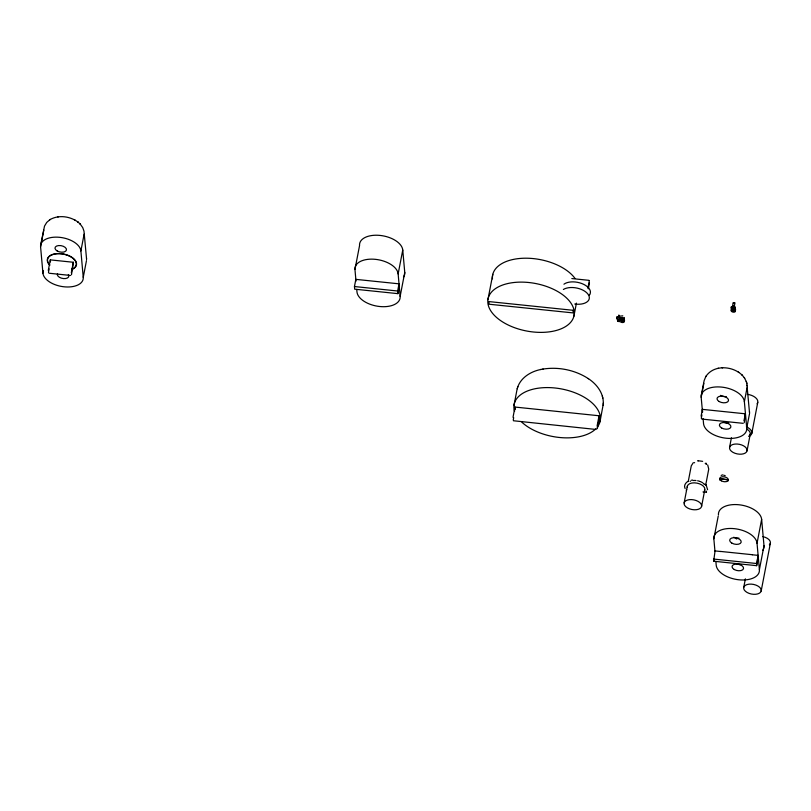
<?xml version="1.0" encoding="UTF-8"?>
<svg xmlns="http://www.w3.org/2000/svg" width="811" height="811" viewBox="0 0 811 811"><rect width="100%" height="100%" fill="white"/><g stroke="black" fill="none" stroke-linecap="round" stroke-linejoin="round"><path stroke-width="1.22" d="M706.34 464.257L705.955 463.679M599.988 421.75L603.181 404.648M603.252 403.766C603.881 393.244 596.643 384.008 588.208 378.544M707.608 489.732L706.168 485.069M603.131 405.287L603.293 403.128M732.708 311.019C735.03 310.978 733.803 310.826 732.84 310.258M621.561 321.288L622.483 321.582L623.142 320.75M589.465 282.867L588.32 288.838M589.303 280.799L587.914 288.057M701.079 416.155L702.387 409.362L745.339 413.803L744.245 422.673M701.272 418.324L701.931 414.887M40.662 245.003L44.514 226.107L46.714 222.447L49.887 219.7M86.473 260.605L83.249 277.342A20.437 11.283 10.9 0 1 78.312 284.783L78.079 284.894A20.437 11.283 10.9 0 1 49.572 281.954L49.309 281.782A20.437 11.283 10.9 0 1 42.932 273.175L40.58 246.787L43.804 230.05M42.932 273.175L43.399 270.783M48.285 270.408L50.302 259.885L73.345 262.267L71.49 274.767M48.457 272.384L49.136 268.877M71.317 272.79L73.345 262.267M83.249 277.342L80.887 250.954L84.111 234.217M355.999 281.123L354.954 269.475L359.557 245.561A21.897 12.084 10.9 0 1 380.045 235.423A21.897 12.084 10.9 0 1 402.753 250.031L404.76 272.455A21.897 12.084 10.9 0 1 404.304 275.588M354.458 286.536L355.836 279.369L399.032 283.83L397.654 291.007L397.887 293.643L354.691 289.182L354.458 286.536L397.654 291.007M356.739 289.426L356.962 291.899A21.897 12.084 10.9 0 0 379.66 306.507A21.897 12.084 10.9 0 0 400.147 296.37L398.14 273.936L402.753 250.031M397.887 293.643L399.265 286.476M400.147 296.37L404.76 272.455M487.918 299.715L492.804 274.321M514.022 405.196L517.063 389.361C519.557 378.271 530.455 371.458 540.998 369.451M513.008 417.341L514.985 407.061L599.065 415.759L599.309 418.395L597.322 428.674M513.241 419.976L513.687 417.695M573.884 316.27A43.794 24.168 10.9 0 0 514.752 282.421A43.794 24.168 10.9 0 0 504.503 323.062A43.794 24.168 10.9 0 0 573.884 316.27L576.418 303.121M619.492 319.281L617.171 319.037L617.07 316.919L619.219 317.131M617.171 319.037L617.07 316.919M597.089 426.039L599.065 415.759M618.469 316.736L618.357 317.395L618.469 316.736L619.928 317.456M619.432 319.595L617.232 318.723M620.425 319.909L623.598 320.244L620.425 319.909L620.658 318.713M624.044 318.865A2.19 1.206 10.9 0 0 621.773 317.405A2.19 1.206 10.9 0 0 619.726 318.419L619.959 321.055A2.19 1.206 10.9 0 0 622.23 322.514A2.19 1.206 10.9 0 0 624.277 321.501L624.308 317.476M624.277 321.501L624.551 320.112M701.282 395.332L704.141 380.612L705.783 376.618M702.529 412.323L701.18 397.238L703.857 383.37M684.129 502.901L687.353 486.164M688.265 481.42L691.276 465.838L693.324 462.625M694.388 462.807L694.621 462.574M731.34 306.487L731.258 310.806A2.027 1.125 10.9 0 0 733.063 312.113A2.027 1.125 10.9 0 0 735.222 311.566M731.258 310.806L731.583 309.133M731.998 309.68L734.33 309.914L731.998 309.68L732.049 309.103M732.515 306.335L733.174 302.929M732.08 309.315L731.826 310.623L734.127 310.866L734.381 309.346M734.269 306.7L734.908 303.04M735.607 309.549L735.283 311.221L735.374 306.903M706.148 464.024L706.269 463.405L705.185 463.355M701.576 506.469A8.901 4.917 10.9 0 0 689.451 499.647A8.901 4.917 10.9 0 0 687.525 507.939A8.901 4.917 10.9 0 0 701.576 506.469L704.789 489.732M705.712 484.988L708.753 469.103L707.679 464.875M719.641 479.96L719.813 478.672L728.248 479.808M729.576 447.327L731.421 437.768M714.967 551.368L713.842 538.798L718.222 516.09M728.045 480.832L728.217 479.544M752.243 554.765L758.011 555.363L756.633 565.673L713.67 561.222L715.049 550.922L720.807 551.521M713.67 561.222L714.126 558.901M703.096 418.608L703.542 423.626A21.897 12.084 10.9 0 0 726.25 438.234A21.897 12.084 10.9 0 0 746.738 428.096L744.376 401.709L747.043 387.84M745.339 413.803L744.032 420.595M746.738 428.096L749.405 414.228M747.022 450.896A8.901 4.917 10.9 0 0 734.908 444.073A8.901 4.917 10.9 0 0 732.982 452.366A8.901 4.917 10.9 0 0 747.022 450.896L750.246 434.159M751.777 433.5L757.758 402.418M743.728 587.438L745.38 578.851M715.87 561.425L716.204 565.196A21.897 12.084 10.9 0 0 738.912 579.794A21.897 12.084 10.9 0 0 759.4 569.657L757.038 543.269L761.641 519.364A21.897 12.084 10.9 0 0 738.943 504.756A21.897 12.084 10.9 0 0 718.455 514.894M756.633 565.673L758.011 555.363M759.4 569.657L764.003 545.752L761.641 519.364M761.174 591.006A8.901 4.917 10.9 0 0 749.05 584.173A8.901 4.917 10.9 0 0 747.124 592.476A8.901 4.917 10.9 0 0 761.174 591.006L770.379 543.188M733.174 302.919L734.756 302.787M732.698 310.887L733.468 310.795M733.722 307.835C733.428 308.798 732.384 308.373 732.992 308.129M733.955 310.471L733.276 310.684M621.55 321.156L622.199 320.963M622.807 320.781L621.723 320.903M517.215 388.743L517.408 388.134M517.671 387.283L517.864 386.675M622.422 318.824L621.307 318.601L622.432 318.297M734.36 306.223L733.732 305.524M732.749 305.605L732.738 306.142M706.016 376.243C714.035 364.423 732.718 365.852 742.156 375.128M705.671 376.801L706.128 376.061M688.498 481.136C685.782 482.261 683.46 485.637 685.102 488.506M620.192 315.854L618.702 315.134L619.219 315.996M621.338 317.506L621.976 318.328M618.377 316.807L618.357 317.395L617.009 317.233M621.591 315.874L622.828 315.885M50.16 219.528C58.828 214.601 70.324 216.324 78.12 222.163M49.694 219.822L50.353 219.406M721.141 475.408L722.844 474.84M705.722 463.517L706.269 463.405M723.817 475.266L725.216 475.651M542.752 369.117C558.475 366.572 575.212 369.998 588.543 378.757M717.907 368.366L718.556 368.245M691.347 480.244L692.614 480.071M540.613 369.522L543.106 369.046M619.178 316.128L618.661 316.695M57.804 216.912L58.392 216.841M697.551 460.861L698.474 460.78M722.064 367.849L722.601 367.829M698.372 460.79L702.64 461.337M622.078 321.034L621.733 320.74M733.205 307.987L732.749 307.815M571.826 278.558L588.979 280.332M733.803 309.488L734.391 309.559M48.934 273.216L70.496 275.446M701.789 419.064L743.211 423.342M596.115 429.465L513.383 420.747M727.041 479.686L719.813 478.672M702.995 491.932L706.34 492.277M720.685 551.439L752.355 554.714M713.477 559.053L756.44 563.493M622.027 318.348L621.469 317.821L622.432 317.861M74.794 219.994L75.311 220.288M738.294 372.046L738.851 372.401M78.261 222.285L80.066 223.927M77.927 222.011L78.464 222.447M742.349 375.331L744.366 377.804M741.994 374.956L742.531 375.503M80.259 224.13L82.742 227.627L83.979 231.125L86.554 258.922M79.914 223.765L80.421 224.302M705.519 484.309L706.249 485.181M744.559 378.098L746.313 381.626M744.234 377.612L744.691 378.291M746.444 382.022L746.698 382.863M746.242 381.423L746.515 382.234M746.799 383.279L749.587 413.549M746.637 382.65L746.85 383.491M602.32 396.032L602.472 396.62M602.705 397.572L602.857 398.171M702.387 409.362L702.579 411.532M514.985 407.061L515.228 409.697M50.302 259.885L50.485 261.862M747.134 385.205L747.195 385.864M749.496 411.593L749.557 412.252M86.584 259.348L86.534 258.719M731.927 309.265A1.48 0.821 10.9 0 1 731.938 308.585M732.799 308.261A1.48 0.821 10.9 0 1 733.57 308.332M734.137 308.555A1.48 0.821 10.9 0 1 734.725 309.214M563.939 284.195A14.598 8.059 10.9 0 1 581.903 283.576A14.598 8.059 10.9 0 1 589.942 294.211M589.678 294.667A14.598 8.059 10.9 0 1 589.364 295.103M563.371 289.486A14.598 8.059 10.9 0 1 587.853 293.977A14.598 8.059 10.9 0 1 574.766 304.024M731.086 307.815A2.038 1.125 10.9 0 1 733.245 307.268A2.038 1.125 10.9 0 1 735.04 308.575M49.653 264.731A14.598 8.059 10.9 0 1 53.577 254.299A14.598 8.059 10.9 0 1 73.132 258.425A14.598 8.059 10.9 0 1 71.662 269.364M68.337 274.594A5.839 3.224 10.9 0 1 63.572 278.579A5.839 3.224 10.9 0 1 57.52 273.672M40.58 246.787A20.437 11.283 10.9 0 1 45.984 239.113L46.227 239.002A20.437 11.283 10.9 0 1 73.72 241.85L73.994 242.013A20.437 11.283 10.9 0 1 80.887 250.954M49.877 265.197A14.831 8.191 10.9 0 1 53.07 254.289A14.831 8.191 10.9 0 1 73.203 258.283A14.831 8.191 10.9 0 1 71.703 269.526M762.766 536.608A8.901 4.917 10.9 0 1 770.014 544.049M769.609 544.576A8.901 4.917 10.9 0 1 769.355 544.82M736.814 538.92A9.053 4.998 10.9 0 1 736.256 538.839M713.842 538.798A21.897 12.084 10.9 0 1 734.34 528.66A21.897 12.084 10.9 0 1 757.038 543.269M764.003 545.752A21.897 12.084 10.9 0 1 763.557 548.875M763.293 549.463A21.897 12.084 10.9 0 1 762.715 550.405M738.943 538.119A5.839 3.224 10.9 0 1 733.712 537.247M740.707 564.547A5.839 3.224 10.9 0 1 737.148 564.05M404.04 276.176A21.897 12.084 10.9 0 1 403.472 277.119M354.954 269.475A21.897 12.084 10.9 0 1 375.442 259.338A21.897 12.084 10.9 0 1 398.14 273.936M492.459 278.872A43.794 24.168 10.9 0 1 525.386 258.202A43.794 24.168 10.9 0 1 574.989 278.386M686.238 490.189A3.224 2.656 -5.1 0 1 686.674 489.449M706.138 491.03A3.193 2.626 -5.1 0 1 706.482 492.277M687.343 487.411A8.901 4.917 10.9 0 1 696.913 483.113A8.901 4.917 10.9 0 1 704.435 490.604M690.131 481.308A8.901 4.917 10.9 0 1 690.516 481.136M693.304 480.507A8.901 4.917 10.9 0 1 695.99 480.528M697.642 480.771A8.901 4.917 10.9 0 1 699.781 481.369M700.288 481.562A8.901 4.917 10.9 0 1 702.944 483.011M703.654 483.589A8.901 4.917 10.9 0 1 703.958 483.883M704.242 484.197A8.901 4.917 10.9 0 1 704.495 484.502M514.569 411.4A43.794 24.168 10.9 0 1 561.719 388.986A43.794 24.168 10.9 0 1 597.17 427.306M596.065 428.563A43.794 24.168 10.9 0 1 521.868 422.217M618.398 317.466A1.064 0.588 10.9 0 1 618.225 316.645A1.064 0.588 10.9 0 1 619.634 316.665A1.064 0.588 10.9 0 1 620.03 317.496M746.708 429.039A8.901 4.917 10.9 0 1 749.699 435.294M749.222 435.801A8.901 4.917 10.9 0 1 748.948 436.034M746.404 426.809A10.685 5.9 10.9 0 1 748.989 436.47M747.306 394.308A10.685 5.9 10.9 0 1 757.099 403.787M701.18 397.238A21.897 12.084 10.9 0 1 721.678 387.1A21.897 12.084 10.9 0 1 744.376 401.709M726.281 396.559A5.839 3.224 10.9 0 1 720.452 395.373M728.724 422.936A5.839 3.224 10.9 0 1 723.493 422.115M617.688 321.257L619.442 321.602L617.708 321.197M572.971 310.278L488.891 301.58L489.124 304.226L573.205 312.914L572.971 310.278M732.282 310.238A1.48 0.821 10.9 0 0 734.604 309.974A1.48 0.821 10.9 0 0 732.576 308.849A1.48 0.821 10.9 0 0 732.282 310.238M57.196 250.974A5.839 3.224 10.9 0 0 66.441 250.072A5.839 3.224 10.9 0 0 58.564 245.561A5.839 3.224 10.9 0 0 57.196 250.974M731.826 543.096A5.839 3.224 10.9 0 0 741.142 542.295A5.839 3.224 10.9 0 0 733.367 537.713A5.839 3.224 10.9 0 0 731.826 543.096M734.259 569.525A5.839 3.224 10.9 0 0 743.515 568.633A5.839 3.224 10.9 0 0 735.638 564.111A5.839 3.224 10.9 0 0 734.259 569.525M721.374 480.822A4.379 2.413 10.9 0 0 728.308 480.142A4.379 2.413 10.9 0 0 722.398 476.756A4.379 2.413 10.9 0 0 721.374 480.822M617.83 320.598A1.064 0.588 10.9 0 0 619.533 320.436A1.064 0.588 10.9 0 0 618.094 319.605A1.064 0.588 10.9 0 0 617.83 320.598M719.164 401.536A5.839 3.224 10.9 0 0 728.481 400.735A5.839 3.224 10.9 0 0 720.705 396.153A5.839 3.224 10.9 0 0 719.164 401.536M721.597 427.965A5.839 3.224 10.9 0 0 730.853 427.073A5.839 3.224 10.9 0 0 722.976 422.551A5.839 3.224 10.9 0 0 721.597 427.965"/></g></svg>
